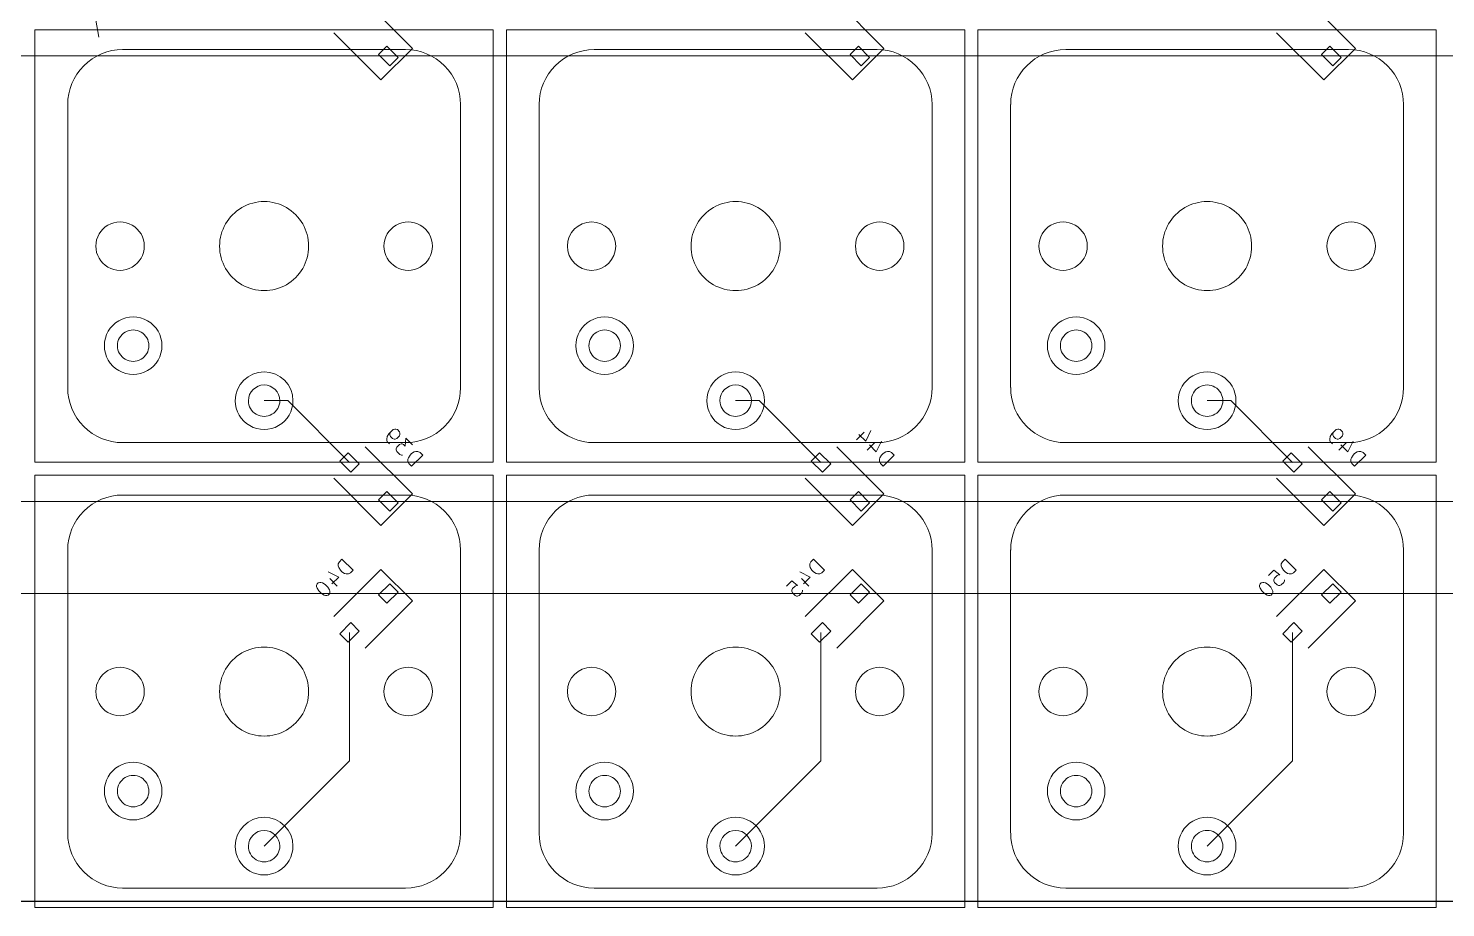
# Model space of a CAD drawing. Extents: x 0 to 220, y -90 to 1.
# Drawn here: x 125.8 to 179.9, y -89.9 to -56.4 of the extents above; entities that cross this region are included whole.
import ezdxf

# ---------------------------------------------------------------- set-up
doc = ezdxf.new("R2010")
doc.units = 0
doc.layers.get('0').update_dxf_attribs({"linetype": 'CONTINUOUS', "lineweight": 5})
doc.layers.add('Cork', color=7, linetype='CONTINUOUS', lineweight=25, true_color=0x000000)

msp = doc.modelspace()

# ---------------------------------------------------------------- linework, layer by layer
at = {"color": 7, "true_color": 0xffffff}
for points in [[(144.91716, -53.813984), (140.5763, -29.193764), (135.46836, -48.225984), (124.16282, -32.086824), (128.50368, -56.707044)], [(140.46962, -57.143924), (138.66622, -55.340524)], [(158.4706, -57.143924), (156.6672, -55.340524)], [(176.47158, -57.143924), (174.66818, -55.340524)], [(143.55826, -72.935104), (143.55826, -56.435264), (126.05766, -56.435264)], [(126.05766, -72.935104), (126.05766, -56.435264)], [(139.2682, -58.345344), (137.4648, -56.541944)], [(161.55924, -72.935104), (161.55924, -56.435264), (144.05864, -56.435264)], [(144.05864, -72.935104), (144.05864, -56.435264)], [(157.26918, -58.345344), (155.46578, -56.541944)], [(179.55768, -72.935104), (179.55768, -56.435264), (162.05962, -56.435264)], [(162.05962, -72.935104), (162.05962, -56.435264)], [(175.26762, -58.345344), (173.46422, -56.541944)], [(129.40792, -57.184564), (140.208, -57.184564)], [(140.46962, -57.143924), (139.2682, -58.345344)], [(147.4089, -57.184564), (158.20898, -57.184564)], [(158.4706, -57.143924), (157.26918, -58.345344)], [(165.40988, -57.184564), (176.20996, -57.184564)], [(176.47158, -57.143924), (175.26762, -58.345344)], [(204.06614, -57.425864), (108.56722, -57.425864), (13.5509, -57.425864)], [(127.30988, -59.285144), (127.30988, -70.085224)], [(142.30858, -59.285144), (142.30858, -70.085224)], [(145.30832, -59.285144), (145.30832, -70.085224)], [(160.30956, -59.285144), (160.30956, -70.085224)], [(163.3093, -59.285144), (163.3093, -70.085224)], [(178.308, -59.285144), (178.308, -70.085224)], [(135.70966, -70.583064), (134.80796, -70.583064)], [(138.06678, -72.942724), (135.70966, -70.583064)], [(153.7081, -70.583064), (152.80894, -70.583064)], [(156.06522, -72.942724), (153.7081, -70.583064)], [(171.70908, -70.583064), (170.80992, -70.583064)], [(174.0662, -72.942724), (171.70908, -70.583064)], [(139.59078, -72.234064), (139.51204, -72.152784), (139.49172, -72.091824), (139.49172, -72.053724), (139.51204, -71.952124), (139.57046, -71.850524), (139.73302, -71.687964), (139.79398, -71.667644), (139.83462, -71.667644), (139.89558, -71.687964), (139.97432, -71.769244), (139.99464, -71.830204), (139.99464, -71.870844), (139.97432, -71.931804), (139.87526, -72.033404), (139.8143, -72.053724), (139.77366, -72.053724), (139.7127, -72.033404), (139.63142, -71.952124), (139.6111, -71.891164), (139.6111, -71.850524), (139.63142, -71.789564)], [(157.71368, -71.789564), (157.4292, -72.074044)], [(157.9753, -71.728604), (157.77464, -72.132464), (157.51048, -71.870844)], [(175.59274, -72.234064), (175.51146, -72.152784), (175.49114, -72.091824), (175.49114, -72.053724), (175.51146, -71.952124), (175.57242, -71.850524), (175.73244, -71.687964), (175.7934, -71.667644), (175.83404, -71.667644), (175.895, -71.687964), (175.97628, -71.769244), (175.9966, -71.830204), (175.9966, -71.870844), (175.97628, -71.931804), (175.87468, -72.033404), (175.81372, -72.053724), (175.77308, -72.053724), (175.71212, -72.033404), (175.63084, -71.952124), (175.61306, -71.891164), (175.61306, -71.850524), (175.63084, -71.789564)], [(140.208, -72.183264), (129.40792, -72.183264)], [(140.46962, -74.144144), (138.66622, -72.340744)], [(140.47978, -72.274704), (140.21816, -72.013084), (140.19784, -72.315344), (140.13688, -72.254384), (140.07592, -72.234064), (140.03528, -72.234064), (139.97432, -72.254384), (139.87526, -72.355984), (139.85494, -72.416944), (139.85494, -72.457584), (139.87526, -72.518544), (139.99464, -72.637924), (140.0556, -72.658244), (140.09624, -72.658244)], [(158.20898, -72.183264), (147.4089, -72.183264)], [(158.4706, -74.144144), (156.6672, -72.340744)], [(158.11754, -72.193424), (157.83306, -72.477904)], [(158.37916, -72.132464), (158.1785, -72.536324), (157.91434, -72.274704)], [(176.20996, -72.183264), (165.40988, -72.183264)], [(176.47158, -74.144144), (174.66818, -72.340744)], [(176.11598, -72.193424), (175.83404, -72.477904)], [(176.38014, -72.132464), (176.17694, -72.536324), (175.91532, -72.274704)], [(143.55826, -72.935104), (126.05766, -72.935104)], [(161.55924, -72.935104), (144.05864, -72.935104)], [(179.55768, -72.935104), (162.05962, -72.935104)], [(143.55826, -89.932784), (143.55826, -73.432944), (126.05766, -73.432944)], [(126.05766, -89.932784), (126.05766, -73.432944)], [(139.2682, -75.345564), (137.4648, -73.542164)], [(161.55924, -89.932784), (161.55924, -73.432944), (144.05864, -73.432944)], [(144.05864, -89.932784), (144.05864, -73.432944)], [(157.26918, -75.345564), (155.46578, -73.542164)], [(179.55768, -89.932784), (179.55768, -73.432944), (162.05962, -73.432944)], [(162.05962, -89.932784), (162.05962, -73.432944)], [(175.26762, -75.345564), (173.46422, -73.542164)], [(204.06614, -74.426084), (109.06506, -74.426084), (13.5509, -74.426084)], [(129.40792, -74.184784), (140.208, -74.184784)], [(140.46962, -74.144144), (139.2682, -75.345564)], [(147.4089, -74.184784), (158.20898, -74.184784)], [(158.4706, -74.144144), (157.26918, -75.345564)], [(165.40988, -74.184784), (176.20996, -74.184784)], [(176.47158, -74.144144), (175.26762, -75.345564)], [(127.30988, -76.282824), (127.30988, -87.082904)], [(142.30858, -76.282824), (142.30858, -87.082904)], [(145.30832, -76.282824), (145.30832, -87.082904)], [(160.30956, -76.282824), (160.30956, -87.082904)], [(163.3093, -76.282824), (163.3093, -87.082904)], [(178.308, -76.282824), (178.308, -87.082904)], [(137.25906, -77.113404), (137.66292, -77.314064), (137.39876, -77.578224)], [(139.2682, -77.021964), (137.4648, -78.825364)], [(139.2682, -77.021964), (140.46962, -78.223384)], [(155.2575, -77.113404), (155.66136, -77.314064), (155.39974, -77.578224)], [(157.26918, -77.021964), (155.46578, -78.825364)], [(157.26918, -77.021964), (158.4706, -78.223384)], [(173.15688, -77.255644), (173.36008, -77.052444), (173.58106, -77.235324), (173.54042, -77.235324), (173.47946, -77.255644), (173.3804, -77.354704), (173.36008, -77.415664), (173.36008, -77.456304), (173.3804, -77.517264), (173.47946, -77.618864), (173.54042, -77.639184), (173.58106, -77.639184), (173.64202, -77.618864), (173.74362, -77.517264), (173.76394, -77.456304), (173.76394, -77.415664)], [(175.26762, -77.021964), (173.46422, -78.825364)], [(175.26762, -77.021964), (176.47158, -78.223384)], [(137.32002, -77.375024), (137.60196, -77.659504)], [(154.75204, -77.659504), (154.95524, -77.456304), (155.17622, -77.639184), (155.13812, -77.639184), (155.07716, -77.659504), (154.97556, -77.758564), (154.95524, -77.819524), (154.95524, -77.860164), (154.97556, -77.921124), (155.07716, -78.022724), (155.13812, -78.043044), (155.17622, -78.043044), (155.23718, -78.022724), (155.33878, -77.921124), (155.3591, -77.860164), (155.3591, -77.819524)], [(155.31846, -77.375024), (155.6004, -77.659504)], [(13.5509, -77.941444), (109.5502, -77.941444), (203.06538, -77.941444)], [(140.46962, -78.223384), (138.66622, -80.026784)], [(158.4706, -78.223384), (156.6672, -80.026784)], [(176.47158, -78.223384), (174.66818, -80.026784)], [(138.06678, -84.327004), (138.06678, -79.427344)], [(156.06522, -84.327004), (156.06522, -79.427344)], [(174.0662, -84.327004), (174.0662, -79.427344)], [(134.80796, -87.583284), (138.06678, -84.327004)], [(152.80894, -87.583284), (156.06522, -84.327004)], [(170.80992, -87.583284), (174.0662, -84.327004)], [(140.208, -89.183484), (129.40792, -89.183484)], [(158.20898, -89.183484), (147.4089, -89.183484)], [(176.20996, -89.183484), (165.40988, -89.183484)], [(143.55826, -89.932784), (126.05766, -89.932784)], [(161.55924, -89.932784), (144.05864, -89.932784)], [(179.55768, -89.932784), (162.05962, -89.932784)]]:
    msp.add_lwpolyline(points, dxfattribs=at)
at = {"color": 3, "true_color": 0x00ff00}
for points in [[(139.923774, -57.480728), (139.605512, -57.79899), (139.181332, -57.37481), (139.49934, -57.056548)], [(157.923738, -57.480728), (157.605476, -57.79899), (157.181296, -57.37481), (157.499304, -57.056548)], [(175.923702, -57.480728), (175.60544, -57.79899), (175.18126, -57.37481), (175.499522, -57.056548)], [(138.43889, -72.99581), (138.120628, -73.314072), (137.696194, -72.889892), (138.014456, -72.57163)], [(156.438854, -72.99581), (156.120592, -73.314072), (155.696412, -72.889892), (156.01442, -72.57163)], [(174.438818, -72.99581), (174.120556, -73.314072), (173.696376, -72.889892), (174.014384, -72.57163)], [(139.923774, -74.480694), (139.605512, -74.798956), (139.181332, -74.374776), (139.49934, -74.056514)], [(157.923738, -74.480694), (157.605476, -74.798956), (157.181296, -74.374776), (157.499304, -74.056514)], [(175.923702, -74.480694), (175.60544, -74.798956), (175.18126, -74.374776), (175.499522, -74.056514)], [(139.605512, -77.57162), (139.923774, -77.889882), (139.49934, -78.314062), (139.181332, -77.9958)], [(157.605476, -77.57162), (157.923738, -77.889882), (157.499304, -78.314062), (157.181296, -77.9958)], [(175.60544, -77.57162), (175.923702, -77.889882), (175.499522, -78.314062), (175.18126, -77.9958)], [(138.120628, -79.056504), (138.43889, -79.374766), (138.014456, -79.798946), (137.696194, -79.480684)], [(156.120592, -79.056504), (156.438854, -79.374766), (156.01442, -79.798946), (155.696412, -79.480684)], [(174.120556, -79.056504), (174.438818, -79.374766), (174.014384, -79.798946), (173.696376, -79.480684)]]:
    msp.add_lwpolyline(points, close=True, dxfattribs=at)
at = {"color": 7, "true_color": 0xffffff}
for points in [[(140.43914, -73.082424), (140.86332, -72.658244), (140.76426, -72.556644), (140.68298, -72.518544), (140.6017, -72.518544), (140.54074, -72.536324), (140.43914, -72.597284), (140.38072, -72.658244), (140.31976, -72.759844), (140.29944, -72.820804), (140.29944, -72.902084), (140.34008, -72.980824)], [(158.44012, -73.082424), (158.8643, -72.658244), (158.7627, -72.556644), (158.68142, -72.518544), (158.60268, -72.518544), (158.54172, -72.536324), (158.44012, -72.597284), (158.37916, -72.658244), (158.3182, -72.759844), (158.29788, -72.820804), (158.29788, -72.902084), (158.33852, -72.980824)], [(176.4411, -73.082424), (176.86528, -72.658244), (176.76368, -72.556644), (176.6824, -72.518544), (176.60112, -72.518544), (176.54016, -72.536324), (176.4411, -72.597284), (176.38014, -72.658244), (176.31918, -72.759844), (176.29886, -72.820804), (176.29886, -72.902084), (176.3395, -72.980824)], [(138.20648, -77.052444), (137.7823, -76.628264), (137.68324, -76.729864), (137.6426, -76.811144), (137.6426, -76.889884), (137.66292, -76.950844), (137.72388, -77.052444), (137.7823, -77.113404), (137.8839, -77.174364), (137.94486, -77.194684), (138.02614, -77.194684), (138.10742, -77.154044)], [(156.20746, -77.052444), (155.78328, -76.628264), (155.68168, -76.729864), (155.64104, -76.811144), (155.64104, -76.889884), (155.66136, -76.950844), (155.72232, -77.052444), (155.78328, -77.113404), (155.88488, -77.174364), (155.94584, -77.194684), (156.02712, -77.194684), (156.10586, -77.154044)], [(174.20844, -77.052444), (173.78426, -76.628264), (173.68266, -76.729864), (173.64202, -76.811144), (173.64202, -76.889884), (173.66234, -76.950844), (173.7233, -77.052444), (173.78426, -77.113404), (173.88332, -77.174364), (173.94428, -77.194684), (174.02556, -77.194684), (174.10684, -77.154044)], [(136.87552, -77.537584), (136.83488, -77.578224), (136.81456, -77.639184), (136.81456, -77.679824), (136.83488, -77.740784), (136.8933, -77.839844), (136.9949, -77.941444), (137.0965, -78.002404), (137.15746, -78.022724), (137.1981, -78.022724), (137.25906, -78.002404), (137.2997, -77.961764), (137.32002, -77.900804), (137.32002, -77.860164), (137.2997, -77.799204), (137.23874, -77.700144), (137.13714, -77.598544), (137.03554, -77.537584), (136.97458, -77.517264), (136.93394, -77.517264)], [(172.87494, -77.537584), (172.8343, -77.578224), (172.81398, -77.639184), (172.81398, -77.679824), (172.8343, -77.740784), (172.89526, -77.839844), (172.99432, -77.941444), (173.09592, -78.002404), (173.15688, -78.022724), (173.19752, -78.022724), (173.25848, -78.002404), (173.29912, -77.961764), (173.31944, -77.900804), (173.31944, -77.860164), (173.29912, -77.799204), (173.23816, -77.700144), (173.13656, -77.598544), (173.03496, -77.537584), (172.97654, -77.517264), (172.9359, -77.517264)]]:
    msp.add_lwpolyline(points, close=True, dxfattribs=at)
for points in [[(129.409952, -57.185326), (128.852972, -57.185307), (128.3188, -57.406558), (127.924956, -57.800402)], [(141.695028, -57.800402), (141.301184, -57.406558), (140.767012, -57.185307), (140.210032, -57.185326)], [(147.409916, -57.185326), (146.250161, -57.185427), (145.310059, -58.125644), (145.310098, -59.285398)], [(159.694992, -57.800402), (159.301148, -57.406558), (158.766976, -57.185307), (158.209996, -57.185326)], [(165.40988, -57.185326), (164.250125, -57.185427), (163.310023, -58.125644), (163.310062, -59.285398)], [(177.694956, -57.800402), (177.301112, -57.406558), (176.76694, -57.185307), (176.20996, -57.185326)], [(127.924956, -57.800402), (127.531112, -58.194246), (127.309861, -58.728419), (127.30988, -59.285398)], [(142.310104, -59.285398), (142.310123, -58.728419), (142.088872, -58.194246), (141.695028, -57.800402)], [(160.310068, -59.285398), (160.310087, -58.728419), (160.088836, -58.194246), (159.694992, -57.800402)], [(178.310032, -59.285398), (178.310051, -58.728419), (178.0888, -58.194246), (177.694956, -57.800402)], [(133.109993, -64.685184), (133.109993, -64.077833), (133.434011, -63.516617), (133.959992, -63.212942)], [(133.959992, -63.212942), (134.485974, -62.909266), (135.13401, -62.909266), (135.659992, -63.212942)], [(135.659992, -63.212942), (136.185973, -63.516617), (136.509991, -64.077833), (136.509991, -64.685184)], [(151.109957, -64.685184), (151.109957, -64.077833), (151.433975, -63.516617), (151.959956, -63.212942)], [(151.959956, -63.212942), (152.485938, -62.909266), (153.133974, -62.909266), (153.659956, -63.212942)], [(153.659956, -63.212942), (154.185937, -63.516617), (154.509955, -64.077833), (154.509955, -64.685184)], [(169.109921, -64.685184), (169.109921, -64.077833), (169.433939, -63.516617), (169.95992, -63.212942)], [(169.95992, -63.212942), (170.485902, -62.909266), (171.133938, -62.909266), (171.65992, -63.212942)], [(171.65992, -63.212942), (172.185901, -63.516617), (172.509919, -64.077833), (172.509919, -64.685184)], [(128.847376, -63.884111), (129.133572, -63.718876), (129.48618, -63.718876), (129.772376, -63.884111)], [(139.847608, -63.884111), (140.133804, -63.718876), (140.486412, -63.718876), (140.772608, -63.884111)], [(146.385095, -64.685184), (146.385095, -64.174321), (146.799231, -63.760185), (147.310094, -63.760185)], [(147.310094, -63.760185), (147.820957, -63.760185), (148.235093, -64.174321), (148.235093, -64.685184)], [(157.847572, -63.884111), (158.133768, -63.718876), (158.486376, -63.718876), (158.772572, -63.884111)], [(164.847558, -63.884111), (165.133754, -63.718876), (165.486362, -63.718876), (165.772558, -63.884111)], [(175.847536, -63.884111), (176.133732, -63.718876), (176.48634, -63.718876), (176.772536, -63.884111)], [(128.384877, -64.685184), (128.384877, -64.354714), (128.56118, -64.049347), (128.847376, -63.884111)], [(129.772376, -63.884111), (130.058572, -64.049347), (130.234875, -64.354714), (130.234875, -64.685184)], [(139.385109, -64.685184), (139.385109, -64.354714), (139.561412, -64.049347), (139.847608, -63.884111)], [(140.772608, -63.884111), (141.058804, -64.049347), (141.235107, -64.354714), (141.235107, -64.685184)], [(157.385073, -64.685184), (157.385073, -64.354714), (157.561376, -64.049347), (157.847572, -63.884111)], [(158.772572, -63.884111), (159.058768, -64.049347), (159.235071, -64.354714), (159.235071, -64.685184)], [(164.385059, -64.685184), (164.385059, -64.354714), (164.561362, -64.049347), (164.847558, -63.884111)], [(165.772558, -63.884111), (166.058754, -64.049347), (166.235057, -64.354714), (166.235057, -64.685184)], [(175.385037, -64.685184), (175.385037, -64.354714), (175.56134, -64.049347), (175.847536, -63.884111)], [(176.772536, -63.884111), (177.058732, -64.049347), (177.235035, -64.354714), (177.235035, -64.685184)], [(128.847376, -65.486257), (128.56118, -65.321022), (128.384877, -65.015655), (128.384877, -64.685184)], [(130.234875, -64.685184), (130.234875, -65.015655), (130.058572, -65.321022), (129.772376, -65.486257)], [(133.959992, -66.157427), (133.434011, -65.853751), (133.109993, -65.292536), (133.109993, -64.685184)], [(136.509991, -64.685184), (136.509991, -65.292536), (136.185973, -65.853751), (135.659992, -66.157427)], [(139.847608, -65.486257), (139.561412, -65.321022), (139.385109, -65.015655), (139.385109, -64.685184)], [(141.235107, -64.685184), (141.235107, -65.015655), (141.058804, -65.321022), (140.772608, -65.486257)], [(147.310094, -65.610184), (146.799231, -65.610184), (146.385095, -65.196047), (146.385095, -64.685184)], [(148.235093, -64.685184), (148.235093, -65.196047), (147.820957, -65.610184), (147.310094, -65.610184)], [(151.959956, -66.157427), (151.433975, -65.853751), (151.109957, -65.292536), (151.109957, -64.685184)], [(154.509955, -64.685184), (154.509955, -65.292536), (154.185937, -65.853751), (153.659956, -66.157427)], [(157.847572, -65.486257), (157.561376, -65.321022), (157.385073, -65.015655), (157.385073, -64.685184)], [(159.235071, -64.685184), (159.235071, -65.015655), (159.058768, -65.321022), (158.772572, -65.486257)], [(164.847558, -65.486257), (164.561362, -65.321022), (164.385059, -65.015655), (164.385059, -64.685184)], [(166.235057, -64.685184), (166.235057, -65.015655), (166.058754, -65.321022), (165.772558, -65.486257)], [(169.95992, -66.157427), (169.433939, -65.853751), (169.109921, -65.292536), (169.109921, -64.685184)], [(172.509919, -64.685184), (172.509919, -65.292536), (172.185901, -65.853751), (171.65992, -66.157427)], [(175.847536, -65.486257), (175.56134, -65.321022), (175.385037, -65.015655), (175.385037, -64.685184)], [(177.235035, -64.685184), (177.235035, -65.015655), (177.058732, -65.321022), (176.772536, -65.486257)], [(129.772376, -65.486257), (129.48618, -65.651493), (129.133572, -65.651493), (128.847376, -65.486257)], [(140.772608, -65.486257), (140.486412, -65.651493), (140.133804, -65.651493), (139.847608, -65.486257)], [(158.772572, -65.486257), (158.486376, -65.651493), (158.133768, -65.651493), (157.847572, -65.486257)], [(165.772558, -65.486257), (165.486362, -65.651493), (165.133754, -65.651493), (164.847558, -65.486257)], [(176.772536, -65.486257), (176.48634, -65.651493), (176.133732, -65.651493), (175.847536, -65.486257)], [(135.659992, -66.157427), (135.13401, -66.461102), (134.485974, -66.461102), (133.959992, -66.157427)], [(153.659956, -66.157427), (153.133974, -66.461102), (152.485938, -66.461102), (151.959956, -66.157427)], [(171.65992, -66.157427), (171.133938, -66.461102), (170.485902, -66.461102), (169.95992, -66.157427)], [(128.710002, -68.485278), (128.710002, -68.092286), (128.919661, -67.729146), (129.260002, -67.53265)], [(129.260002, -67.53265), (129.600343, -67.336154), (130.019661, -67.336154), (130.360002, -67.53265)], [(130.360002, -67.53265), (130.700343, -67.729146), (130.910002, -68.092286), (130.910002, -68.485278)], [(146.709966, -68.485278), (146.709966, -68.092286), (146.919625, -67.729146), (147.259966, -67.53265)], [(147.259966, -67.53265), (147.600307, -67.336154), (148.019625, -67.336154), (148.359966, -67.53265)], [(148.359966, -67.53265), (148.700307, -67.729146), (148.909966, -68.092286), (148.909966, -68.485278)], [(164.70993, -68.485278), (164.70993, -68.092286), (164.919589, -67.729146), (165.25993, -67.53265)], [(165.25993, -67.53265), (165.600271, -67.336154), (166.019589, -67.336154), (166.35993, -67.53265)], [(166.35993, -67.53265), (166.700271, -67.729146), (166.90993, -68.092286), (166.90993, -68.485278)], [(129.210003, -68.485278), (129.210003, -68.270919), (129.324362, -68.072844), (129.510003, -67.965664)], [(129.510003, -67.965664), (129.695643, -67.858485), (129.924361, -67.858485), (130.110001, -67.965664)], [(130.110001, -67.965664), (130.295642, -68.072844), (130.410001, -68.270919), (130.410001, -68.485278)], [(147.209967, -68.485278), (147.209967, -68.270919), (147.324326, -68.072844), (147.509967, -67.965664)], [(147.509967, -67.965664), (147.695607, -67.858485), (147.924325, -67.858485), (148.109965, -67.965664)], [(148.109965, -67.965664), (148.295606, -68.072844), (148.409965, -68.270919), (148.409965, -68.485278)], [(165.209931, -68.485278), (165.209931, -68.270919), (165.32429, -68.072844), (165.509931, -67.965664)], [(165.509931, -67.965664), (165.695571, -67.858485), (165.924289, -67.858485), (166.109929, -67.965664)], [(166.109929, -67.965664), (166.29557, -68.072844), (166.409929, -68.270919), (166.409929, -68.485278)], [(129.260002, -69.437907), (128.919661, -69.24141), (128.710002, -68.878271), (128.710002, -68.485278)], [(129.510003, -69.004893), (129.324362, -68.897713), (129.210003, -68.699637), (129.210003, -68.485278)], [(130.410001, -68.485278), (130.410001, -68.699637), (130.295642, -68.897713), (130.110001, -69.004893)], [(130.910002, -68.485278), (130.910002, -68.878271), (130.700343, -69.24141), (130.360002, -69.437907)], [(147.259966, -69.437907), (146.919625, -69.24141), (146.709966, -68.878271), (146.709966, -68.485278)], [(147.509967, -69.004893), (147.324326, -68.897713), (147.209967, -68.699637), (147.209967, -68.485278)], [(148.409965, -68.485278), (148.409965, -68.699637), (148.295606, -68.897713), (148.109965, -69.004893)], [(148.909966, -68.485278), (148.909966, -68.878271), (148.700307, -69.24141), (148.359966, -69.437907)], [(165.25993, -69.437907), (164.919589, -69.24141), (164.70993, -68.878271), (164.70993, -68.485278)], [(165.509931, -69.004893), (165.32429, -68.897713), (165.209931, -68.699637), (165.209931, -68.485278)], [(166.409929, -68.485278), (166.409929, -68.699637), (166.29557, -68.897713), (166.109929, -69.004893)], [(166.90993, -68.485278), (166.90993, -68.878271), (166.700271, -69.24141), (166.35993, -69.437907)], [(130.110001, -69.004893), (129.924361, -69.112072), (129.695643, -69.112072), (129.510003, -69.004893)], [(148.109965, -69.004893), (147.924325, -69.112072), (147.695607, -69.112072), (147.509967, -69.004893)], [(166.109929, -69.004893), (165.924289, -69.112072), (165.695571, -69.112072), (165.509931, -69.004893)], [(130.360002, -69.437907), (130.019661, -69.634403), (129.600343, -69.634403), (129.260002, -69.437907)], [(133.709992, -70.58535), (133.709992, -69.977837), (134.202479, -69.48535), (134.809992, -69.48535)], [(134.809992, -69.48535), (135.417505, -69.48535), (135.909992, -69.977837), (135.909992, -70.58535)], [(148.359966, -69.437907), (148.019625, -69.634403), (147.600307, -69.634403), (147.259966, -69.437907)], [(151.709956, -70.58535), (151.709956, -70.192358), (151.919615, -69.829218), (152.259956, -69.632722)], [(152.259956, -69.632722), (152.600297, -69.436226), (153.019615, -69.436226), (153.359956, -69.632722)], [(153.359956, -69.632722), (153.700297, -69.829218), (153.909956, -70.192358), (153.909956, -70.58535)], [(166.35993, -69.437907), (166.019589, -69.634403), (165.600271, -69.634403), (165.25993, -69.437907)], [(169.70992, -70.58535), (169.70992, -70.192358), (169.919579, -69.829218), (170.25992, -69.632722)], [(170.25992, -69.632722), (170.600261, -69.436226), (171.019579, -69.436226), (171.35992, -69.632722)], [(171.35992, -69.632722), (171.700261, -69.829218), (171.90992, -70.192358), (171.90992, -70.58535)], [(127.30988, -70.085224), (127.309861, -70.642204), (127.531112, -71.176376), (127.924956, -71.57022)], [(134.209993, -70.58535), (134.209993, -70.25398), (134.478622, -69.985352), (134.809992, -69.985352)], [(134.809992, -69.985352), (135.141362, -69.985352), (135.409991, -70.25398), (135.409991, -70.58535)], [(141.695028, -71.57022), (142.088872, -71.176376), (142.310123, -70.642204), (142.310104, -70.085224)], [(145.310098, -70.085224), (145.310059, -71.244979), (146.250161, -72.185195), (147.409916, -72.185296)], [(152.209957, -70.58535), (152.209957, -70.25398), (152.478586, -69.985352), (152.809956, -69.985352)], [(152.809956, -69.985352), (153.141326, -69.985352), (153.409955, -70.25398), (153.409955, -70.58535)], [(159.694992, -71.57022), (160.088836, -71.176376), (160.310087, -70.642204), (160.310068, -70.085224)], [(163.310062, -70.085224), (163.310023, -71.244979), (164.250125, -72.185195), (165.40988, -72.185296)], [(170.209921, -70.58535), (170.209921, -70.370991), (170.32428, -70.172916), (170.509921, -70.065736)], [(170.509921, -70.065736), (170.695561, -69.958557), (170.924279, -69.958557), (171.109919, -70.065736)], [(171.109919, -70.065736), (171.29556, -70.172916), (171.409919, -70.370991), (171.409919, -70.58535)], [(177.694956, -71.57022), (178.0888, -71.176376), (178.310051, -70.642204), (178.310032, -70.085224)], [(134.259992, -71.537979), (133.919651, -71.341482), (133.709992, -70.978343), (133.709992, -70.58535)], [(134.509993, -71.104965), (134.324352, -70.997785), (134.209993, -70.799709), (134.209993, -70.58535)], [(135.409991, -70.58535), (135.409991, -70.799709), (135.295632, -70.997785), (135.109991, -71.104965)], [(135.909992, -70.58535), (135.909992, -70.978343), (135.700333, -71.341482), (135.359992, -71.537979)], [(152.259956, -71.537979), (151.919615, -71.341482), (151.709956, -70.978343), (151.709956, -70.58535)], [(152.509957, -71.104965), (152.324316, -70.997785), (152.209957, -70.799709), (152.209957, -70.58535)], [(153.409955, -70.58535), (153.409955, -70.799709), (153.295596, -70.997785), (153.109955, -71.104965)], [(153.909956, -70.58535), (153.909956, -70.978343), (153.700297, -71.341482), (153.359956, -71.537979)], [(170.25992, -71.537979), (169.919579, -71.341482), (169.70992, -70.978343), (169.70992, -70.58535)], [(170.509921, -71.104965), (170.32428, -70.997785), (170.209921, -70.799709), (170.209921, -70.58535)], [(171.409919, -70.58535), (171.409919, -70.799709), (171.29556, -70.997785), (171.109919, -71.104965)], [(171.90992, -70.58535), (171.90992, -70.978343), (171.700261, -71.341482), (171.35992, -71.537979)], [(135.109991, -71.104965), (134.924351, -71.212144), (134.695633, -71.212144), (134.509993, -71.104965)], [(153.109955, -71.104965), (152.924315, -71.212144), (152.695597, -71.212144), (152.509957, -71.104965)], [(171.109919, -71.104965), (170.924279, -71.212144), (170.695561, -71.212144), (170.509921, -71.104965)], [(127.924956, -71.57022), (128.3188, -71.964064), (128.852972, -72.185315), (129.409952, -72.185296)], [(135.359992, -71.537979), (135.019651, -71.734475), (134.600333, -71.734475), (134.259992, -71.537979)], [(140.210032, -72.185296), (140.767012, -72.185315), (141.301184, -71.964064), (141.695028, -71.57022)], [(153.359956, -71.537979), (153.019615, -71.734475), (152.600297, -71.734475), (152.259956, -71.537979)], [(158.209996, -72.185296), (158.766976, -72.185315), (159.301148, -71.964064), (159.694992, -71.57022)], [(171.35992, -71.537979), (171.019579, -71.734475), (170.600261, -71.734475), (170.25992, -71.537979)], [(176.20996, -72.185296), (176.76694, -72.185315), (177.301112, -71.964064), (177.694956, -71.57022)], [(129.409952, -74.185292), (128.852972, -74.185273), (128.3188, -74.406524), (127.924956, -74.800368)], [(141.695028, -74.800368), (141.301184, -74.406524), (140.767012, -74.185273), (140.210032, -74.185292)], [(147.409916, -74.185292), (146.250161, -74.185393), (145.310059, -75.12561), (145.310098, -76.285364)], [(159.694992, -74.800368), (159.301148, -74.406524), (158.766976, -74.185273), (158.209996, -74.185292)], [(165.40988, -74.185292), (164.250125, -74.185393), (163.310023, -75.12561), (163.310062, -76.285364)], [(177.694956, -74.800368), (177.301112, -74.406524), (176.76694, -74.185273), (176.20996, -74.185292)], [(127.924956, -74.800368), (127.531112, -75.194212), (127.309861, -75.728385), (127.30988, -76.285364)], [(142.310104, -76.285364), (142.310123, -75.728385), (142.088872, -75.194212), (141.695028, -74.800368)], [(160.310068, -76.285364), (160.310087, -75.728385), (160.088836, -75.194212), (159.694992, -74.800368)], [(178.310032, -76.285364), (178.310051, -75.728385), (178.0888, -75.194212), (177.694956, -74.800368)], [(133.959992, -80.213162), (134.485974, -79.909486), (135.13401, -79.909486), (135.659992, -80.213162)], [(151.959956, -80.213162), (152.485938, -79.909486), (153.133974, -79.909486), (153.659956, -80.213162)], [(169.95992, -80.213162), (170.485902, -79.909486), (171.133938, -79.909486), (171.65992, -80.213162)], [(133.109993, -81.685404), (133.109993, -81.078053), (133.434011, -80.516837), (133.959992, -80.213162)], [(135.659992, -80.213162), (136.185973, -80.516837), (136.509991, -81.078053), (136.509991, -81.685404)], [(151.109957, -81.685404), (151.109957, -81.078053), (151.433975, -80.516837), (151.959956, -80.213162)], [(153.659956, -80.213162), (154.185937, -80.516837), (154.509955, -81.078053), (154.509955, -81.685404)], [(169.109921, -81.685404), (169.109921, -81.078053), (169.433939, -80.516837), (169.95992, -80.213162)], [(171.65992, -80.213162), (172.185901, -80.516837), (172.509919, -81.078053), (172.509919, -81.685404)], [(128.384877, -81.685404), (128.384877, -81.354934), (128.56118, -81.049567), (128.847376, -80.884331)], [(128.847376, -80.884331), (129.133572, -80.719096), (129.48618, -80.719096), (129.772376, -80.884331)], [(129.772376, -80.884331), (130.058572, -81.049567), (130.234875, -81.354934), (130.234875, -81.685404)], [(139.385109, -81.685404), (139.385109, -81.354934), (139.561412, -81.049567), (139.847608, -80.884331)], [(139.847608, -80.884331), (140.133804, -80.719096), (140.486412, -80.719096), (140.772608, -80.884331)], [(140.772608, -80.884331), (141.058804, -81.049567), (141.235107, -81.354934), (141.235107, -81.685404)], [(146.385095, -81.685404), (146.385095, -81.174541), (146.799231, -80.760405), (147.310094, -80.760405)], [(147.310094, -80.760405), (147.820957, -80.760405), (148.235093, -81.174541), (148.235093, -81.685404)], [(157.385073, -81.685404), (157.385073, -81.354934), (157.561376, -81.049567), (157.847572, -80.884331)], [(157.847572, -80.884331), (158.133768, -80.719096), (158.486376, -80.719096), (158.772572, -80.884331)], [(158.772572, -80.884331), (159.058768, -81.049567), (159.235071, -81.354934), (159.235071, -81.685404)], [(164.385059, -81.685404), (164.385059, -81.354934), (164.561362, -81.049567), (164.847558, -80.884331)], [(164.847558, -80.884331), (165.133754, -80.719096), (165.486362, -80.719096), (165.772558, -80.884331)], [(165.772558, -80.884331), (166.058754, -81.049567), (166.235057, -81.354934), (166.235057, -81.685404)], [(175.385037, -81.685404), (175.385037, -81.354934), (175.56134, -81.049567), (175.847536, -80.884331)], [(175.847536, -80.884331), (176.133732, -80.719096), (176.48634, -80.719096), (176.772536, -80.884331)], [(176.772536, -80.884331), (177.058732, -81.049567), (177.235035, -81.354934), (177.235035, -81.685404)], [(128.847376, -82.486477), (128.56118, -82.321242), (128.384877, -82.015875), (128.384877, -81.685404)], [(130.234875, -81.685404), (130.234875, -82.015875), (130.058572, -82.321242), (129.772376, -82.486477)], [(133.959992, -83.157647), (133.434011, -82.853971), (133.109993, -82.292756), (133.109993, -81.685404)], [(136.509991, -81.685404), (136.509991, -82.292756), (136.185973, -82.853971), (135.659992, -83.157647)], [(139.847608, -82.486477), (139.561412, -82.321242), (139.385109, -82.015875), (139.385109, -81.685404)], [(141.235107, -81.685404), (141.235107, -82.015875), (141.058804, -82.321242), (140.772608, -82.486477)], [(147.310094, -82.610404), (146.799231, -82.610404), (146.385095, -82.196267), (146.385095, -81.685404)], [(148.235093, -81.685404), (148.235093, -82.196267), (147.820957, -82.610404), (147.310094, -82.610404)], [(151.959956, -83.157647), (151.433975, -82.853971), (151.109957, -82.292756), (151.109957, -81.685404)], [(154.509955, -81.685404), (154.509955, -82.292756), (154.185937, -82.853971), (153.659956, -83.157647)], [(157.847572, -82.486477), (157.561376, -82.321242), (157.385073, -82.015875), (157.385073, -81.685404)], [(159.235071, -81.685404), (159.235071, -82.015875), (159.058768, -82.321242), (158.772572, -82.486477)], [(164.847558, -82.486477), (164.561362, -82.321242), (164.385059, -82.015875), (164.385059, -81.685404)], [(166.235057, -81.685404), (166.235057, -82.015875), (166.058754, -82.321242), (165.772558, -82.486477)], [(169.95992, -83.157647), (169.433939, -82.853971), (169.109921, -82.292756), (169.109921, -81.685404)], [(172.509919, -81.685404), (172.509919, -82.292756), (172.185901, -82.853971), (171.65992, -83.157647)], [(175.847536, -82.486477), (175.56134, -82.321242), (175.385037, -82.015875), (175.385037, -81.685404)], [(177.235035, -81.685404), (177.235035, -82.015875), (177.058732, -82.321242), (176.772536, -82.486477)], [(129.772376, -82.486477), (129.48618, -82.651713), (129.133572, -82.651713), (128.847376, -82.486477)], [(140.772608, -82.486477), (140.486412, -82.651713), (140.133804, -82.651713), (139.847608, -82.486477)], [(158.772572, -82.486477), (158.486376, -82.651713), (158.133768, -82.651713), (157.847572, -82.486477)], [(165.772558, -82.486477), (165.486362, -82.651713), (165.133754, -82.651713), (164.847558, -82.486477)], [(176.772536, -82.486477), (176.48634, -82.651713), (176.133732, -82.651713), (175.847536, -82.486477)], [(135.659992, -83.157647), (135.13401, -83.461322), (134.485974, -83.461322), (133.959992, -83.157647)], [(153.659956, -83.157647), (153.133974, -83.461322), (152.485938, -83.461322), (151.959956, -83.157647)], [(171.65992, -83.157647), (171.133938, -83.461322), (170.485902, -83.461322), (169.95992, -83.157647)], [(129.260002, -84.532616), (129.600343, -84.33612), (130.019661, -84.33612), (130.360002, -84.532616)], [(147.259966, -84.532616), (147.600307, -84.33612), (148.019625, -84.33612), (148.359966, -84.532616)], [(165.25993, -84.532616), (165.600271, -84.33612), (166.019589, -84.33612), (166.35993, -84.532616)], [(128.710002, -85.485244), (128.710002, -85.092252), (128.919661, -84.729112), (129.260002, -84.532616)], [(129.510003, -84.96563), (129.695643, -84.858451), (129.924361, -84.858451), (130.110001, -84.96563)], [(130.360002, -84.532616), (130.700343, -84.729112), (130.910002, -85.092252), (130.910002, -85.485244)], [(146.709966, -85.485244), (146.709966, -85.092252), (146.919625, -84.729112), (147.259966, -84.532616)], [(147.509967, -84.96563), (147.695607, -84.858451), (147.924325, -84.858451), (148.109965, -84.96563)], [(148.359966, -84.532616), (148.700307, -84.729112), (148.909966, -85.092252), (148.909966, -85.485244)], [(164.70993, -85.485244), (164.70993, -85.092252), (164.919589, -84.729112), (165.25993, -84.532616)], [(165.509931, -84.96563), (165.695571, -84.858451), (165.924289, -84.858451), (166.109929, -84.96563)], [(166.35993, -84.532616), (166.700271, -84.729112), (166.90993, -85.092252), (166.90993, -85.485244)], [(129.260002, -86.437873), (128.919661, -86.241376), (128.710002, -85.878237), (128.710002, -85.485244)], [(129.210003, -85.485244), (129.210003, -85.270885), (129.324362, -85.07281), (129.510003, -84.96563)], [(129.510003, -86.004859), (129.324362, -85.897679), (129.210003, -85.699603), (129.210003, -85.485244)], [(130.110001, -84.96563), (130.295642, -85.07281), (130.410001, -85.270885), (130.410001, -85.485244)], [(130.410001, -85.485244), (130.410001, -85.699603), (130.295642, -85.897679), (130.110001, -86.004859)], [(130.910002, -85.485244), (130.910002, -85.878237), (130.700343, -86.241376), (130.360002, -86.437873)], [(147.259966, -86.437873), (146.919625, -86.241376), (146.709966, -85.878237), (146.709966, -85.485244)], [(147.209967, -85.485244), (147.209967, -85.270885), (147.324326, -85.07281), (147.509967, -84.96563)], [(147.509967, -86.004859), (147.324326, -85.897679), (147.209967, -85.699603), (147.209967, -85.485244)], [(148.109965, -84.96563), (148.295606, -85.07281), (148.409965, -85.270885), (148.409965, -85.485244)], [(148.409965, -85.485244), (148.409965, -85.699603), (148.295606, -85.897679), (148.109965, -86.004859)], [(148.909966, -85.485244), (148.909966, -85.878237), (148.700307, -86.241376), (148.359966, -86.437873)], [(165.25993, -86.437873), (164.919589, -86.241376), (164.70993, -85.878237), (164.70993, -85.485244)], [(165.209931, -85.485244), (165.209931, -85.270885), (165.32429, -85.07281), (165.509931, -84.96563)], [(165.509931, -86.004859), (165.32429, -85.897679), (165.209931, -85.699603), (165.209931, -85.485244)], [(166.109929, -84.96563), (166.29557, -85.07281), (166.409929, -85.270885), (166.409929, -85.485244)], [(166.409929, -85.485244), (166.409929, -85.699603), (166.29557, -85.897679), (166.109929, -86.004859)], [(166.90993, -85.485244), (166.90993, -85.878237), (166.700271, -86.241376), (166.35993, -86.437873)], [(130.110001, -86.004859), (129.924361, -86.112038), (129.695643, -86.112038), (129.510003, -86.004859)], [(148.109965, -86.004859), (147.924325, -86.112038), (147.695607, -86.112038), (147.509967, -86.004859)], [(166.109929, -86.004859), (165.924289, -86.112038), (165.695571, -86.112038), (165.509931, -86.004859)], [(130.360002, -86.437873), (130.019661, -86.634369), (129.600343, -86.634369), (129.260002, -86.437873)], [(133.709992, -87.585316), (133.709992, -86.977803), (134.202479, -86.485316), (134.809992, -86.485316)], [(134.809992, -86.485316), (135.417505, -86.485316), (135.909992, -86.977803), (135.909992, -87.585316)], [(148.359966, -86.437873), (148.019625, -86.634369), (147.600307, -86.634369), (147.259966, -86.437873)], [(152.259956, -86.632688), (152.600297, -86.436192), (153.019615, -86.436192), (153.359956, -86.632688)], [(166.35993, -86.437873), (166.019589, -86.634369), (165.600271, -86.634369), (165.25993, -86.437873)], [(170.25992, -86.632688), (170.600261, -86.436192), (171.019579, -86.436192), (171.35992, -86.632688)], [(127.30988, -87.08519), (127.309861, -87.64217), (127.531112, -88.176342), (127.924956, -88.570186)], [(134.209993, -87.585316), (134.209993, -87.253946), (134.478622, -86.985318), (134.809992, -86.985318)], [(134.809992, -86.985318), (135.141362, -86.985318), (135.409991, -87.253946), (135.409991, -87.585316)], [(141.695028, -88.570186), (142.088872, -88.176342), (142.310123, -87.64217), (142.310104, -87.08519)], [(145.310098, -87.08519), (145.310059, -88.244945), (146.250161, -89.185161), (147.409916, -89.185262)], [(151.709956, -87.585316), (151.709956, -87.192324), (151.919615, -86.829184), (152.259956, -86.632688)], [(152.209957, -87.585316), (152.209957, -87.253946), (152.478586, -86.985318), (152.809956, -86.985318)], [(152.809956, -86.985318), (153.141326, -86.985318), (153.409955, -87.253946), (153.409955, -87.585316)], [(153.359956, -86.632688), (153.700297, -86.829184), (153.909956, -87.192324), (153.909956, -87.585316)], [(159.694992, -88.570186), (160.088836, -88.176342), (160.310087, -87.64217), (160.310068, -87.08519)], [(163.310062, -87.08519), (163.310023, -88.244945), (164.250125, -89.185161), (165.40988, -89.185262)], [(169.70992, -87.585316), (169.70992, -87.192324), (169.919579, -86.829184), (170.25992, -86.632688)], [(170.209921, -87.585316), (170.209921, -87.370957), (170.32428, -87.172882), (170.509921, -87.065702)], [(170.509921, -87.065702), (170.695561, -86.958523), (170.924279, -86.958523), (171.109919, -87.065702)], [(171.109919, -87.065702), (171.29556, -87.172882), (171.409919, -87.370957), (171.409919, -87.585316)], [(171.35992, -86.632688), (171.700261, -86.829184), (171.90992, -87.192324), (171.90992, -87.585316)], [(177.694956, -88.570186), (178.0888, -88.176342), (178.310051, -87.64217), (178.310032, -87.08519)], [(134.259992, -88.537945), (133.919651, -88.341448), (133.709992, -87.978309), (133.709992, -87.585316)], [(134.509993, -88.104931), (134.324352, -87.997751), (134.209993, -87.799675), (134.209993, -87.585316)], [(135.409991, -87.585316), (135.409991, -87.799675), (135.295632, -87.997751), (135.109991, -88.104931)], [(135.909992, -87.585316), (135.909992, -87.978309), (135.700333, -88.341448), (135.359992, -88.537945)], [(152.259956, -88.537945), (151.919615, -88.341448), (151.709956, -87.978309), (151.709956, -87.585316)], [(152.509957, -88.104931), (152.324316, -87.997751), (152.209957, -87.799675), (152.209957, -87.585316)], [(153.409955, -87.585316), (153.409955, -87.799675), (153.295596, -87.997751), (153.109955, -88.104931)], [(153.909956, -87.585316), (153.909956, -87.978309), (153.700297, -88.341448), (153.359956, -88.537945)], [(170.25992, -88.537945), (169.919579, -88.341448), (169.70992, -87.978309), (169.70992, -87.585316)], [(170.509921, -88.104931), (170.32428, -87.997751), (170.209921, -87.799675), (170.209921, -87.585316)], [(171.409919, -87.585316), (171.409919, -87.799675), (171.29556, -87.997751), (171.109919, -88.104931)], [(171.90992, -87.585316), (171.90992, -87.978309), (171.700261, -88.341448), (171.35992, -88.537945)], [(135.109991, -88.104931), (134.924351, -88.21211), (134.695633, -88.21211), (134.509993, -88.104931)], [(153.109955, -88.104931), (152.924315, -88.21211), (152.695597, -88.21211), (152.509957, -88.104931)], [(171.109919, -88.104931), (170.924279, -88.21211), (170.695561, -88.21211), (170.509921, -88.104931)], [(127.924956, -88.570186), (128.3188, -88.96403), (128.852972, -89.185281), (129.409952, -89.185262)], [(135.359992, -88.537945), (135.019651, -88.734441), (134.600333, -88.734441), (134.259992, -88.537945)], [(140.210032, -89.185262), (140.767012, -89.185281), (141.301184, -88.96403), (141.695028, -88.570186)], [(153.359956, -88.537945), (153.019615, -88.734441), (152.600297, -88.734441), (152.259956, -88.537945)], [(158.209996, -89.185262), (158.766976, -89.185281), (159.301148, -88.96403), (159.694992, -88.570186)], [(171.35992, -88.537945), (171.019579, -88.734441), (170.600261, -88.734441), (170.25992, -88.537945)], [(176.20996, -89.185262), (176.76694, -89.185281), (177.301112, -88.96403), (177.694956, -88.570186)]]:
    msp.add_open_spline(points, degree=3, dxfattribs=at)
at = {"layer": 'Cork', "color": 7, "true_color": 0xffffff}
msp.add_lwpolyline([(3.30962, -89.683864), (212.30844, -89.683864)], dxfattribs=at)

doc.saveas('drawing.dxf')
